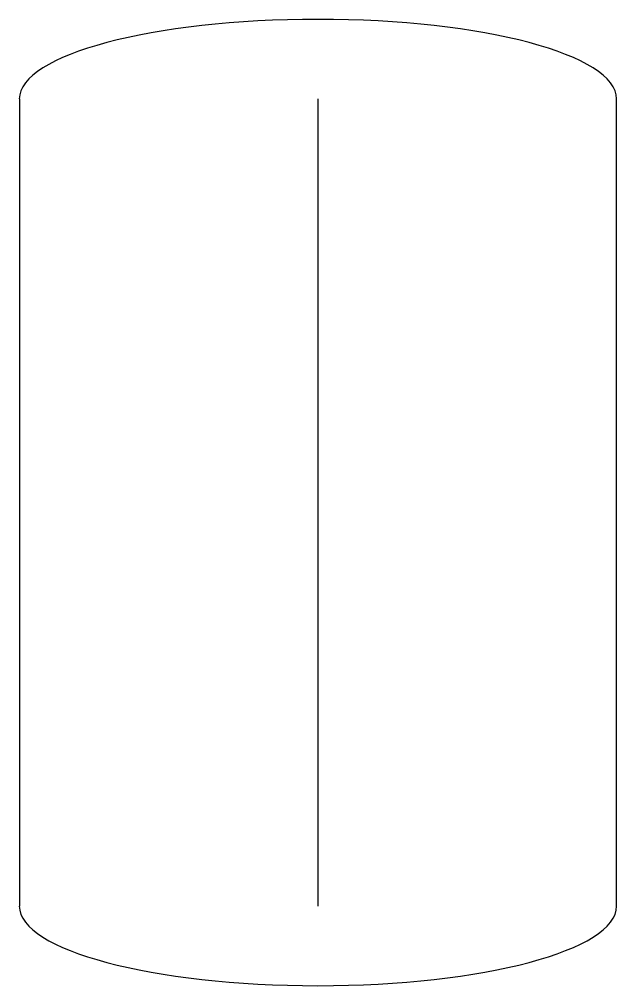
# Model space of a CAD drawing. Header units: inches. Extents: x -388 to 1, y 0 to 99.
# Drawn here: x -3.2513 to -3.0545, y 75.6479 to 75.9667 of the extents above.
import ezdxf

# ---------------------------------------------------------------- set-up
doc = ezdxf.new("R2010")
doc.units = ezdxf.units.IN
doc.header["$MEASUREMENT"] = 0
doc.layers.add('Artcade Slotted v1 v1_Sketch1', color=7, linetype='Continuous')

msp = doc.modelspace()

# ---------------------------------------------------------------- linework, layer by layer
at = {"layer": 'Artcade Slotted v1 v1_Sketch1'}
for p, q in [((-3.25133, 75.94047, -14.7292), (-3.25133, 75.67416, -15.69309)), ((-3.15291, 75.94047, -14.7292), (-3.15291, 75.67416, -15.69309)), ((-3.05448, 75.67416, -15.69309), (-3.05448, 75.94047, -14.7292))]:
    msp.add_line(p, q, dxfattribs=at)
at = {"layer": 'Artcade Slotted v1 v1_Sketch1', "extrusion": (0, -0.963887, 0.26631)}
for centre, start, end in [((-3.15291, 6.02642, -77.12059), 0, 180), ((-3.15291, 5.02642, -77.12059), 180, 0)]:
    msp.add_arc(centre, 0.09843, start, end, dxfattribs=at)

doc.saveas('drawing.dxf')
